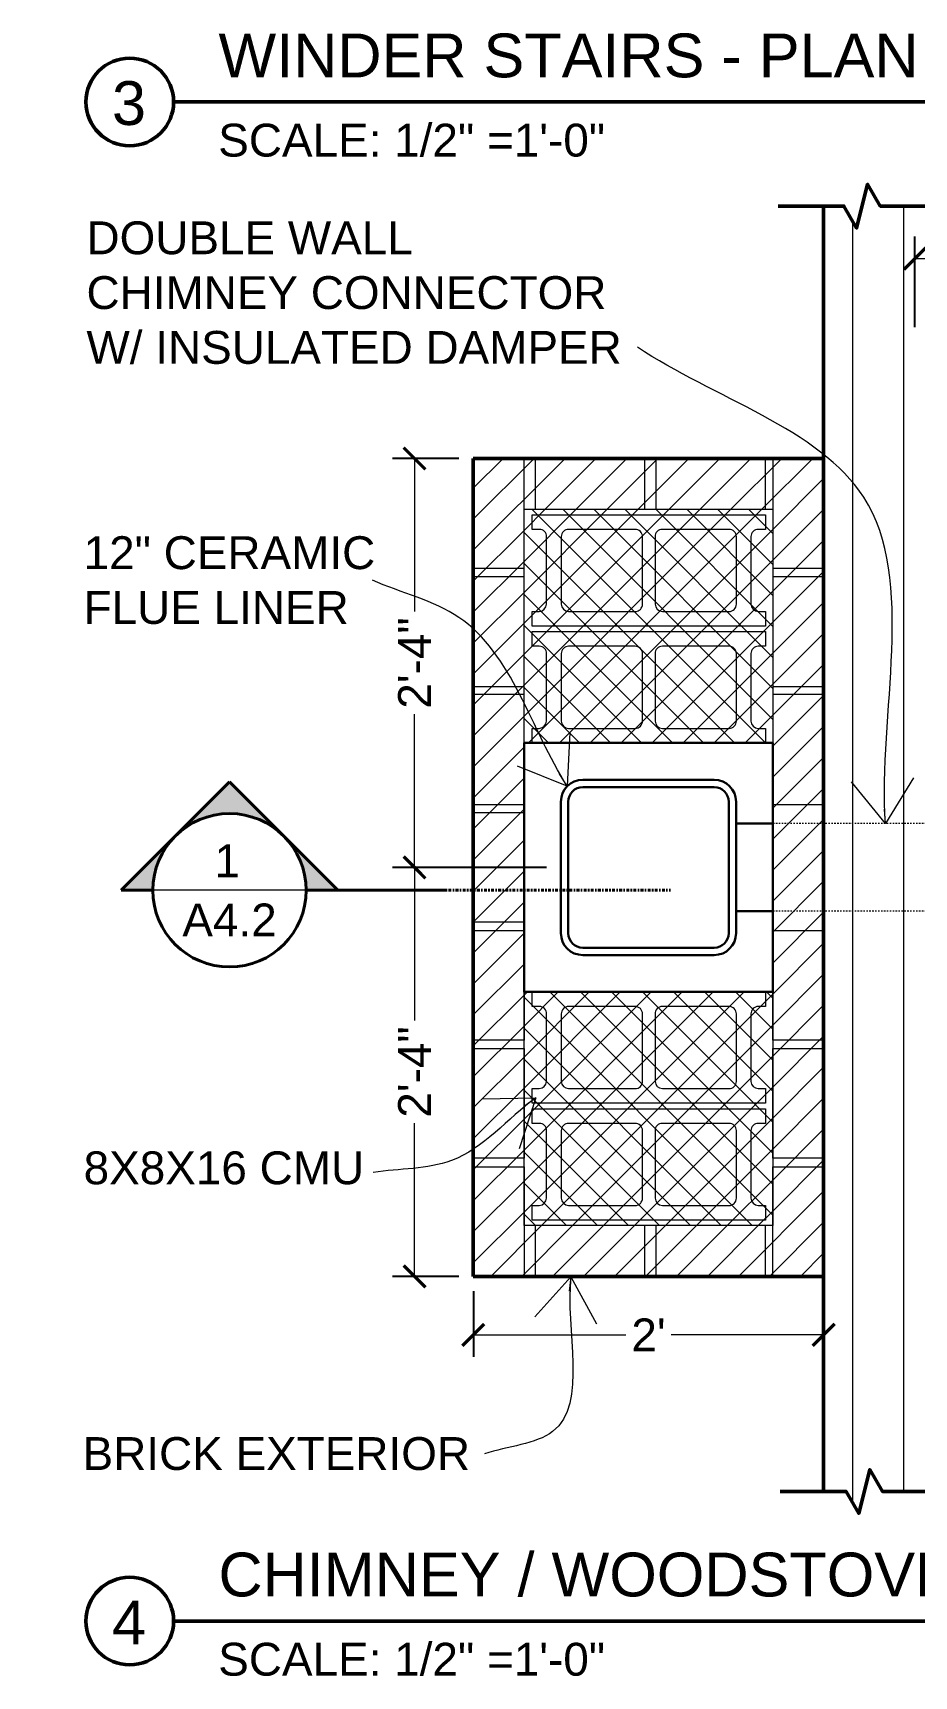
# Model space of a CAD drawing. Header units: inches. Extents: x -54 to 15382, y 469 to 41738.
# Drawn here: x 1057.4 to 1117.8, y 3612.7 to 3725.2 of the extents above; entities that cross this region are included whole.
import ezdxf

# ---------------------------------------------------------------- set-up
doc = ezdxf.new("R2010")
doc.units = ezdxf.units.IN
doc.header["$MEASUREMENT"] = 0
doc.linetypes.add('CENTER', pattern=[2, 1.25, -0.25, 0.25, -0.25])
doc.linetypes.add('DASHED2', pattern=[0.375, 0.25, -0.125])
doc.layers.get('0').update_dxf_attribs({"lineweight": 9})
for name, color, linetype, lineweight in [('1', 7, 'Continuous', 9), ('2', 7, 'Continuous', 18), ('3', 7, 'Continuous', 30), ('5', 7, 'Continuous', 50), ('A-DIMSx', 7, 'Continuous', 9), ('A-LINK', 7, 'Continuous', 40), ('A-TEXTx', 7, 'Continuous', 18), ('TB-11x17', 7, 'Continuous', 50)]:
    doc.layers.add(name, color=color, linetype=linetype, lineweight=lineweight)
doc.styles.get("Standard").update_dxf_attribs({"font": 'arial.ttf'})
doc.dimstyles.get("Standard").update_dxf_attribs({"dimtxt": 3, "dimasz": 2, "dimexe": 0.03125, "dimexo": 0.0625, "dimgap": 0.03125, "dimtad": 0, "dimtoh": 1, "dimdec": 4, "dimlfac": 0.99985, "dimzin": 0, "dimdsep": 46, "dimlunit": 4, "dimtxsty": 'Standard', "dimblk": 'ARCHTICK', "dimblk1": 'ARCHTICK', "dimblk2": 'ARCHTICK', "dimcen": 0.09, "dimclrt": 256, "dimadec": 0, "dimazin": 0, "dimtfac": 1, "dimtdec": 4, "dimtofl": 0, "dimtmove": 0, "dimatfit": 3, "dimfxl": 1, "dimtolj": 1, "dimtzin": 0, "dimarcsym": 0})
pattern_1 = [(45, (-360, 0), (-1.0606602, 1.0606602), []), (135, (-360, 0), (-1.0606602, -1.0606602), [])]

# ---------------------------------------------------------------- blocks, each defined once
blk = doc.blocks.new('_ArchTick')
at = {"color": 0, "linetype": 'ByBlock', "lineweight": 0, "const_width": 0.15}
blk.add_lwpolyline([(-0.5, -0.5), (0.5, 0.5)], dxfattribs=at)
blk = doc.blocks.new('*D112')
at = {"layer": 'A-DIMSx', "color": 0, "lineweight": -2, "ltscale": 0.1}
for p, q in [((1117.83, 3705.09), (1117.83, 3711.28)), ((1147.83, 3705.09), (1147.83, 3711.28))]:
    blk.add_line(p, q, dxfattribs=at)
at = {"layer": 'A-DIMSx', "color": 0, "lineweight": 5, "ltscale": 0.1}
for p, q in [((1117.83, 3709.78), (1129.31, 3709.78)), ((1147.83, 3709.78), (1136.34, 3709.78))]:
    blk.add_line(p, q, dxfattribs=at)
at = {"layer": 'A-DIMSx', "color": 0, "lineweight": 5, "xscale": 1.5, "yscale": 1.5, "zscale": 1.5, "rotation": 180}
blk.add_blockref('_ArchTick', (1117.83, 3709.78), dxfattribs=at)
at = {"layer": 'A-DIMSx', "color": 0, "lineweight": 5, "xscale": 1.5, "yscale": 1.5, "zscale": 1.5}
blk.add_blockref('_ArchTick', (1147.83, 3709.78), dxfattribs=at)
at = {"layer": 'A-DIMSx', "ltscale": 0.25, "insert": (1132.83, 3709.78), "char_height": 2.25, "attachment_point": 5}
blk.add_mtext('\\A1;2\'-6"', dxfattribs=at)
blk = doc.blocks.new('Section Callout')
at = {"layer": 'A-LINK', "ltscale": 0.1}
h = blk.add_hatch(color=256, dxfattribs=at)
h.paths.add_polyline_path([(1891.06, 7392.5), (1883.64, 7385.08), (1891.06, 7377.65, -0.198912), (1887.98, 7385.08, -0.198912)])
h.paths.add_polyline_path([(1898.48, 7399.92), (1891.06, 7392.5, -0.198912), (1898.48, 7395.58)])
h.paths.add_polyline_path([(1891.06, 7377.65), (1898.48, 7370.23), (1898.48, 7374.58, -0.198912)])
for p, q in [((1883.64, 7385.08), (1898.48, 7399.92)), ((1898.48, 7399.92), (1898.48, 7395.58)), ((1883.64, 7385.08), (1898.48, 7370.23)), ((1898.48, 7374.58), (1898.48, 7370.23)), ((1898.48, 7370.23), (1898.48, 7355.49))]:
    blk.add_line(p, q, dxfattribs=at)
blk.add_circle((1898.48, 7385.08), 10.5, dxfattribs=at)
blk = doc.blocks.new('*D285')
at = {"layer": 'A-DIMSx', "color": 0, "lineweight": -2, "ltscale": 0.1}
for p, q in [((1092.58, 3668.09), (1082.05, 3668.09)), ((1086.58, 3640.09), (1082.05, 3640.09))]:
    blk.add_line(p, q, dxfattribs=at)
at = {"layer": 'A-DIMSx', "color": 0, "lineweight": 5, "ltscale": 0.1}
for p, q in [((1083.55, 3668.09), (1083.55, 3657.61)), ((1083.55, 3640.09), (1083.55, 3650.58))]:
    blk.add_line(p, q, dxfattribs=at)
at = {"layer": 'A-DIMSx', "color": 0, "lineweight": 5, "xscale": 1.5, "yscale": 1.5, "zscale": 1.5}
for p, rotation in [((1083.55, 3668.09), 90), ((1083.55, 3640.09), 270)]:
    blk.add_blockref('_ArchTick', p, dxfattribs=dict(at, rotation=rotation))
at = {"layer": 'A-DIMSx', "ltscale": 0.25, "insert": (1083.55, 3654.09), "char_height": 2.25, "attachment_point": 5, "rotation": 90}
blk.add_mtext('\\A1;2\'-4"', dxfattribs=at)
blk = doc.blocks.new('*D286')
at = {"layer": 'A-DIMSx', "color": 0, "lineweight": -2, "ltscale": 0.1}
for p, q in [((1087.58, 3639.09), (1087.58, 3634.59)), ((1111.58, 3639.09), (1111.58, 3634.59))]:
    blk.add_line(p, q, dxfattribs=at)
at = {"layer": 'A-DIMSx', "color": 0, "lineweight": 5, "ltscale": 0.1}
for p, q in [((1087.58, 3636.09), (1098.02, 3636.09)), ((1111.58, 3636.09), (1101.13, 3636.09))]:
    blk.add_line(p, q, dxfattribs=at)
at = {"layer": 'A-DIMSx', "color": 0, "lineweight": 5, "xscale": 1.5, "yscale": 1.5, "zscale": 1.5, "rotation": 180}
blk.add_blockref('_ArchTick', (1087.58, 3636.09), dxfattribs=at)
at = {"layer": 'A-DIMSx', "color": 0, "lineweight": 5, "xscale": 1.5, "yscale": 1.5, "zscale": 1.5}
blk.add_blockref('_ArchTick', (1111.58, 3636.09), dxfattribs=at)
at = {"layer": 'A-DIMSx', "ltscale": 0.25, "insert": (1099.58, 3636.09), "char_height": 2.25, "attachment_point": 5}
blk.add_mtext("\\A1;2'", dxfattribs=at)
blk = doc.blocks.new('*D527')
at = {"layer": 'A-DIMSx', "color": 0, "lineweight": -2, "ltscale": 0.1}
for p, q in [((1086.58, 3696.09), (1082.05, 3696.09)), ((1086.58, 3668.09), (1082.05, 3668.09))]:
    blk.add_line(p, q, dxfattribs=at)
at = {"layer": 'A-DIMSx', "color": 0, "lineweight": 5, "ltscale": 0.1}
for p, q in [((1083.55, 3696.09), (1083.55, 3685.61)), ((1083.55, 3668.09), (1083.55, 3678.58))]:
    blk.add_line(p, q, dxfattribs=at)
at = {"layer": 'A-DIMSx', "color": 0, "lineweight": 5, "xscale": 1.5, "yscale": 1.5, "zscale": 1.5}
for p, rotation in [((1083.55, 3696.09), 90), ((1083.55, 3668.09), 270)]:
    blk.add_blockref('_ArchTick', p, dxfattribs=dict(at, rotation=rotation))
at = {"layer": 'A-DIMSx', "ltscale": 0.25, "insert": (1083.55, 3682.09), "char_height": 2.25, "attachment_point": 5, "rotation": 90}
blk.add_mtext('\\A1;2\'-4"', dxfattribs=at)

msp = doc.modelspace()

# ---------------------------------------------------------------- hatches: boundary and pattern name
at = {"layer": '1', "ltscale": 0.25}
h = msp.add_hatch(dxfattribs=at)
h.set_pattern_fill('ANSI31', color=256, scale=12, style=0)
h.set_pattern_definition([(45, (-360, 0), (-1.0606602, 1.0606602), [])])
h.paths.add_polyline_path([(1111.5773243, 3640.0948794), (1111.5773243, 3696.0948794), (1087.5773243, 3696.0948794), (1087.5773243, 3640.0948794)])
h.paths.add_polyline_path([(1091.0565476, 3643.5741027), (1091.0565476, 3659.5741027), (1091.0565476, 3676.615656), (1091.0565476, 3692.615656), (1108.0981009, 3692.615656), (1108.0981009, 3676.615656), (1108.0981009, 3659.5741027), (1108.0981009, 3643.5741027)], flags=16)
h = msp.add_hatch(dxfattribs=at)
h.set_pattern_fill('ANSI37', color=256, scale=12, style=0)
h.set_pattern_definition(pattern_1)
h.paths.add_polyline_path([(1108.0981009, 3676.615656), (1108.0981009, 3692.615656), (1091.0565476, 3692.615656), (1091.0565476, 3676.615656)])
h = msp.add_hatch(dxfattribs=at)
h.set_pattern_fill('ANSI37', color=256, scale=12, style=0)
h.set_pattern_definition(pattern_1)
h.paths.add_polyline_path([(1108.0981009, 3643.5741027), (1108.0981009, 3659.5741027), (1091.0565476, 3659.5741027), (1091.0565476, 3643.5741027)])

# ---------------------------------------------------------------- linework, layer by layer
at = {"layer": '1'}
for p, q in [((1117.0773243, 3625.3746991), (1117.0773243, 3713.3705841)), ((1113.5773243, 3624.5768553), (1113.5773243, 3712.3162968))]:
    msp.add_line(p, q, dxfattribs=at)
at = {"layer": '2', "ltscale": 0.25}
msp.add_line((1111.5773243, 3680.0948794), (1111.5773243, 3656.0948794), dxfattribs=at)
at = {"layer": '2', "linetype": 'DASHED2', "ltscale": 0.2}
for p, q in [((1120.8066677, 3671.0948794), (1108.0981009, 3671.0948794)), ((1120.8066677, 3665.0948794), (1108.0981009, 3665.0948794))]:
    msp.add_line(p, q, dxfattribs=at)
at = {"layer": '2', "ltscale": 0.1}
for p, q in [((1076.1287649, 3666.5288694), (1065.6287649, 3666.5288694)), ((1075.3787649, 3666.5288694), (1066.3787649, 3666.5288694))]:
    msp.add_line(p, q, dxfattribs=at)
at = {"layer": '2', "ltscale": 0.25}
for points in [[(1087.5773243, 3688.5828839), (1091.0565476, 3688.5828839), (1091.0565476, 3696.0948794), (1087.5773243, 3696.0948794)], [(1091.8184959, 3696.0948794), (1091.8184959, 3692.615656), (1099.3304913, 3692.615656), (1099.3304913, 3696.0948794)], [(1100.071663, 3696.0948794), (1100.071663, 3692.615656), (1107.5836584, 3692.615656), (1107.5836584, 3696.0948794)], [(1108.0981009, 3688.5828839), (1111.5773243, 3688.5828839), (1111.5773243, 3696.0948794), (1108.0981009, 3696.0948794)], [(1091.0565476, 3643.5741027), (1091.0565476, 3692.615656), (1108.0981009, 3692.615656), (1108.0981009, 3643.5741027)], [(1087.5773243, 3680.4878725), (1091.0565476, 3680.4878725), (1091.0565476, 3687.9998679), (1087.5773243, 3687.9998679)], [(1108.0981009, 3680.4878725), (1111.5773243, 3680.4878725), (1111.5773243, 3687.9998679), (1108.0981009, 3687.9998679)], [(1087.5773243, 3672.4133771), (1091.0565476, 3672.4133771), (1091.0565476, 3679.9253725), (1087.5773243, 3679.9253725)], [(1108.0981009, 3672.4133771), (1111.5773243, 3672.4133771), (1111.5773243, 3679.9253725), (1108.0981009, 3679.9253725)], [(1087.5773243, 3671.8508771), (1091.0565476, 3671.8508771), (1091.0565476, 3664.3388817), (1087.5773243, 3664.3388817)], [(1087.5773243, 3663.7763817), (1091.0565476, 3663.7763817), (1091.0565476, 3656.2643862), (1087.5773243, 3656.2643862)], [(1108.0981009, 3663.7763817), (1111.5773243, 3663.7763817), (1111.5773243, 3656.2643862), (1108.0981009, 3656.2643862)], [(1087.5773243, 3655.7018862), (1091.0565476, 3655.7018862), (1091.0565476, 3648.1898908), (1087.5773243, 3648.1898908)], [(1108.0981009, 3655.7018862), (1111.5773243, 3655.7018862), (1111.5773243, 3648.1898908), (1108.0981009, 3648.1898908)], [(1087.5773243, 3647.6068748), (1091.0565476, 3647.6068748), (1091.0565476, 3640.0948794), (1087.5773243, 3640.0948794)], [(1108.0981009, 3647.6068748), (1111.5773243, 3647.6068748), (1111.5773243, 3640.0948794), (1108.0981009, 3640.0948794)], [(1091.8184959, 3643.5741027), (1091.8184959, 3640.0948794), (1099.3304913, 3640.0948794), (1099.3304913, 3643.5741027)], [(1100.071663, 3643.5741027), (1100.071663, 3640.0948794), (1107.5836584, 3640.0948794), (1107.5836584, 3643.5741027)]]:
    msp.add_lwpolyline(points, close=True, dxfattribs=at)
for points in [[(1091.5981009, 3692.240656), (1107.5981009, 3692.240656), (1107.5981009, 3691.240656), (1107.0981009, 3691.240656, 0.4142135624), (1106.5981009, 3690.740656), (1106.5981009, 3686.115656, 0.3822223132), (1107.0981009, 3685.615656), (1107.5981009, 3685.615656), (1107.5981009, 3684.615656), (1091.5981009, 3684.615656), (1091.5981009, 3685.615656), (1092.0981009, 3685.615656, 0.3717216438), (1092.5981009, 3686.115656), (1092.5981009, 3690.740656, 0.4142135624), (1092.0981009, 3691.240656), (1091.5981009, 3691.240656), (1091.5981009, 3692.240656)], [(1091.5981009, 3684.240656), (1107.5981009, 3684.240656), (1107.5981009, 3683.240656), (1107.0981009, 3683.240656, 0.4142135624), (1106.5981009, 3682.740656), (1106.5981009, 3678.115656, 0.3822223132), (1107.0981009, 3677.615656), (1107.5981009, 3677.615656), (1107.5981009, 3676.615656), (1091.5981009, 3676.615656), (1091.5981009, 3677.615656), (1092.0981009, 3677.615656, 0.3717216438), (1092.5981009, 3678.115656), (1092.5981009, 3682.740656, 0.4142135624), (1092.0981009, 3683.240656), (1091.5981009, 3683.240656), (1091.5981009, 3684.240656)], [(1091.5981009, 3659.5741027), (1107.5981009, 3659.5741027), (1107.5981009, 3658.5741027), (1107.0981009, 3658.5741027, 0.4142135624), (1106.5981009, 3658.0741027), (1106.5981009, 3653.4491027, 0.3822223132), (1107.0981009, 3652.9491027), (1107.5981009, 3652.9491027), (1107.5981009, 3651.9491027), (1091.5981009, 3651.9491027), (1091.5981009, 3652.9491027), (1092.0981009, 3652.9491027, 0.3717216438), (1092.5981009, 3653.4491027), (1092.5981009, 3658.0741027, 0.4142135624), (1092.0981009, 3658.5741027), (1091.5981009, 3658.5741027), (1091.5981009, 3659.5741027)], [(1091.5981009, 3651.5741027), (1107.5981009, 3651.5741027), (1107.5981009, 3650.5741027), (1107.0981009, 3650.5741027, 0.4142135624), (1106.5981009, 3650.0741027), (1106.5981009, 3645.4491027, 0.3822223132), (1107.0981009, 3644.9491027), (1107.5981009, 3644.9491027), (1107.5981009, 3643.9491027), (1091.5981009, 3643.9491027), (1091.5981009, 3644.9491027), (1092.0981009, 3644.9491027, 0.3717216438), (1092.5981009, 3645.4491027), (1092.5981009, 3650.0741027, 0.4142135624), (1092.0981009, 3650.5741027), (1091.5981009, 3650.5741027), (1091.5981009, 3651.5741027)]]:
    msp.add_lwpolyline(points, format="xyb", dxfattribs=at)
for points in [[(1093.5981009, 3690.740656), (1093.5981009, 3686.115656, 0.3775176235), (1094.0981009, 3685.615656), (1098.6679973, 3685.615656, 0.420602308), (1099.1679973, 3686.115656), (1099.1679973, 3690.740656, 0.4142135624), (1098.6679973, 3691.240656), (1094.0981009, 3691.240656, 0.4142135624)], [(1100.0282045, 3690.740656), (1100.0282045, 3686.115656, 0.3775176235), (1100.5282045, 3685.615656), (1105.0981009, 3685.615656, 0.420602308), (1105.5981009, 3686.115656), (1105.5981009, 3690.740656, 0.4142135624), (1105.0981009, 3691.240656), (1100.5282045, 3691.240656, 0.4142135624)], [(1093.5981009, 3682.740656), (1093.5981009, 3678.115656, 0.3775176235), (1094.0981009, 3677.615656), (1098.6679973, 3677.615656, 0.420602308), (1099.1679973, 3678.115656), (1099.1679973, 3682.740656, 0.4142135624), (1098.6679973, 3683.240656), (1094.0981009, 3683.240656, 0.4142135624)], [(1100.0282045, 3682.740656), (1100.0282045, 3678.115656, 0.3775176235), (1100.5282045, 3677.615656), (1105.0981009, 3677.615656, 0.420602308), (1105.5981009, 3678.115656), (1105.5981009, 3682.740656, 0.4142135624), (1105.0981009, 3683.240656), (1100.5282045, 3683.240656, 0.4142135624)], [(1093.5981009, 3658.0741027), (1093.5981009, 3653.4491027, 0.3775176235), (1094.0981009, 3652.9491027), (1098.6679973, 3652.9491027, 0.420602308), (1099.1679973, 3653.4491027), (1099.1679973, 3658.0741027, 0.4142135624), (1098.6679973, 3658.5741027), (1094.0981009, 3658.5741027, 0.4142135624)], [(1100.0282045, 3658.0741027), (1100.0282045, 3653.4491027, 0.3775176235), (1100.5282045, 3652.9491027), (1105.0981009, 3652.9491027, 0.420602308), (1105.5981009, 3653.4491027), (1105.5981009, 3658.0741027, 0.4142135624), (1105.0981009, 3658.5741027), (1100.5282045, 3658.5741027, 0.4142135624)], [(1093.5981009, 3650.0741027), (1093.5981009, 3645.4491027, 0.3775176235), (1094.0981009, 3644.9491027), (1098.6679973, 3644.9491027, 0.420602308), (1099.1679973, 3645.4491027), (1099.1679973, 3650.0741027, 0.4142135624), (1098.6679973, 3650.5741027), (1094.0981009, 3650.5741027, 0.4142135624)], [(1100.0282045, 3650.0741027), (1100.0282045, 3645.4491027, 0.3775176235), (1100.5282045, 3644.9491027), (1105.0981009, 3644.9491027, 0.420602308), (1105.5981009, 3645.4491027), (1105.5981009, 3650.0741027, 0.4142135624), (1105.0981009, 3650.5741027), (1100.5282045, 3650.5741027, 0.4142135624)]]:
    msp.add_lwpolyline(points, format="xyb", close=True, dxfattribs=at)
at = {"layer": '3'}
for p, q in [((1104.0773243, 3674.0948794), (1095.0773243, 3674.0948794)), ((1104.0773243, 3673.5948794), (1095.0773243, 3673.5948794)), ((1093.5773243, 3663.5948794), (1093.5773243, 3672.5948794)), ((1094.0773243, 3663.5948794), (1094.0773243, 3672.5948794)), ((1105.0773243, 3663.5948794), (1105.0773243, 3672.5948794)), ((1105.5773243, 3663.5948794), (1105.5773243, 3672.5948794)), ((1095.0773243, 3662.5948794), (1104.0773243, 3662.5948794)), ((1095.0773243, 3662.0948794), (1104.0773243, 3662.0948794))]:
    msp.add_line(p, q, dxfattribs=at)
at = {"layer": '3', "ltscale": 0.25}
for p, q in [((1105.5773243, 3671.0948794), (1108.0981009, 3671.0948794)), ((1105.5773243, 3665.0948794), (1108.0981009, 3665.0948794))]:
    msp.add_line(p, q, dxfattribs=at)
msp.add_lwpolyline([(1091.0565476, 3676.615656), (1108.0981009, 3676.615656), (1108.0981009, 3659.5741027), (1091.0565476, 3659.5741027)], close=True, dxfattribs=at)
at = {"layer": '3'}
for centre, radius, start, end in [((1095.0773243, 3672.5948794), 1.5, 90, 180), ((1095.0773243, 3672.5948794), 1, 90, 180), ((1104.0773243, 3672.5948794), 1.5, 0, 90), ((1104.0773243, 3672.5948794), 1, 0, 90), ((1095.0773243, 3663.5948794), 1.5, 180, 270), ((1095.0773243, 3663.5948794), 1, 180, 270), ((1104.0773243, 3663.5948794), 1.5, 270, 0), ((1104.0773243, 3663.5948794), 1, 270, 0)]:
    msp.add_arc(centre, radius, start, end, dxfattribs=at)
at = {"layer": '5', "ltscale": 0.1}
for p, q in [((1067.0436968, 3720.5008975), (1182.3001683, 3720.5008975)), ((1067.0436968, 3616.5008975), (1182.3367266, 3616.5008975))]:
    msp.add_line(p, q, dxfattribs=at)
at = {"layer": '5'}
for p, q in [((1111.5773243, 3625.3746991), (1111.5773243, 3713.3705841)), ((1087.5773243, 3696.0948794), (1087.5773243, 3640.0948794)), ((1087.5773243, 3696.0948794), (1111.5773243, 3696.0948794)), ((1111.5773243, 3640.0948794), (1087.5773243, 3640.0948794))]:
    msp.add_line(p, q, dxfattribs=at)
for points in [[(1120.2039665, 3713.3705841), (1115.450682, 3713.3705841), (1114.5846566, 3714.8705841), (1113.8346566, 3711.8705841), (1112.9686312, 3713.3705841), (1108.4539665, 3713.3705841)], [(1120.3520242, 3625.3746991), (1115.5987397, 3625.3746991), (1114.7327143, 3626.8746991), (1113.9827143, 3623.8746991), (1113.1166889, 3625.3746991), (1108.6020242, 3625.3746991)]]:
    msp.add_lwpolyline(points, dxfattribs=at)
at = {"layer": '5', "ltscale": 0.1}
for centre in [(1064.0436968, 3720.5008975), (1064.0436968, 3616.5008975)]:
    msp.add_circle(centre, 3, dxfattribs=at)
at = {"layer": 'A-LINK', "linetype": 'CENTER', "ltscale": 0.15}
msp.add_line((1076.1287649, 3666.5288694), (1101.0839172, 3666.5288694), dxfattribs=at)

# ---------------------------------------------------------------- block references
at = {"ltscale": 0.1, "xscale": -0.5, "yscale": 0.5, "zscale": 0.5, "rotation": 89.99999999999991}
msp.add_blockref('Section Callout', (4763.4165567, 4615.7713448), dxfattribs=at)

# ---------------------------------------------------------------- texts
at = {"ltscale": 0.1, "char_height": 3}
for s, insert, width, attachment_point in [('{WINDER STAIRS - PLAN DETAIL}', (1070.1186202, 3725.1864742), 156.107329603, 1), ('{3}', (1063.9903748, 3720.4030585), 5.575289045, 5), ('{CHIMNEY / WOODSTOVE PLAN}', (1070.1186202, 3621.1864742), 156.107329603, 1), ('{4}', (1063.9903748, 3616.4030585), 5.575289045, 5)]:
    msp.add_mtext(s, dxfattribs=dict(at, insert=insert, width=width, attachment_point=attachment_point))
at = {"layer": 'A-LINK', "ltscale": 0.1, "attachment_point": 5}
for s, insert, char_height, width in [('1', (1070.7236933, 3668.5505449), 2.25, 4.885580918), ('{\\H0.75x;A4.2}', (1070.876636, 3664.4988873), 3, 4.925655415)]:
    msp.add_mtext(s, dxfattribs=dict(at, insert=insert, char_height=char_height, width=width))
at = {"layer": 'A-TEXTx', "ltscale": 0.5, "char_height": 2.25}
for s, insert, attachment_point in [('{DOUBLE WALL \\PCHIMNEY CONNECTOR\\PW/ INSULATED DAMPER}', (1061.0769439, 3707.4328575), 4), ('{12" CERAMIC\\PFLUE LINER}', (1060.8815827, 3687.7514469), 4), ('8X8X16 CMU', (1060.8815827, 3647.5132452), 4), ('{BRICK EXTERIOR}', (1087.3546983, 3627.9519047), 6)]:
    msp.add_mtext(s, dxfattribs=dict(at, insert=insert, attachment_point=attachment_point))
at = {"layer": 'TB-11x17', "ltscale": 0.5, "char_height": 2.25, "width": 36.538089978, "attachment_point": 1}
for insert in [(1070.1028934, 3719.0118138), (1070.1028934, 3615.0118138)]:
    msp.add_mtext('{SCALE: 1/2" =1\'-0"}', dxfattribs=dict(at, insert=insert))

# ---------------------------------------------------------------- dimensions: what is measured, and where the dimension line sits
at = {"layer": 'A-DIMSx', "ltscale": 0.1}
for base, p1, p2, picture, middle in [((1147.8273243, 3709.7840259), (1117.8273243, 3704.091664), (1147.8273243, 3704.091664), '*D112', (1132.8273243, 3709.7840259)), ((1111.5773243, 3636.0856072), (1087.5773243, 3640.0948794), (1111.5773243, 3640.0948794), '*D286', (1099.5773243, 3636.0856072))]:
    dim = msp.add_linear_dim(base=base, p1=p1, p2=p2, dimstyle='Standard', override={"dimtxt": 2.25, "dimasz": 1.5, "dimexe": 1.5, "dimexo": 1, "dimgap": 0.5, "dimlfac": -47.9928, "dimlwd": 5}, dxfattribs=at)
    dim.commit()
    dim.dimension.update_dxf_attribs({"geometry": picture, "text_midpoint": middle})
for base, p1, p2, picture, middle in [((1083.5476582, 3696.0948794), (1087.5773243, 3668.0948794), (1087.5773243, 3696.0948794), '*D527', (1083.5476582, 3682.0948794)), ((1083.5476582, 3668.0948794), (1087.5773243, 3640.0948794), (1093.5773243, 3668.0948794), '*D285', (1083.5476582, 3654.0948794))]:
    dim = msp.add_linear_dim(base=base, p1=p1, p2=p2, angle=90, dimstyle='Standard', override={"dimtxt": 2.25, "dimasz": 1.5, "dimexe": 1.5, "dimexo": 1, "dimgap": 0.5, "dimlfac": -47.9928, "dimlwd": 5}, dxfattribs=at)
    dim.commit()
    dim.dimension.update_dxf_attribs({"geometry": picture, "text_midpoint": middle})

# ---------------------------------------------------------------- leaders
at = {"layer": 'A-TEXTx', "path_type": 1, "annotation_type": 0, "has_hookline": 1, "hookline_direction": 1}
for points, text_width in [([(1115.8087844, 3671.0948794), (1114.3344602, 3693.4337982), (1098.8145676, 3703.7072881)], 36.6123806), ([(1094.0166641, 3673.6555395), (1086.590288, 3685.2116331), (1080.6604993, 3687.7514469)], 19.5133015), ([(1091.8637051, 3652.3326336), (1086.0805709, 3648.0328179), (1080.7235646, 3647.2134819)], 26.2771146), ([(1094.259947, 3640.0688465), (1093.0121548, 3629.4707904), (1088.3546983, 3627.9519047)], 26.2771146)]:
    msp.add_leader(points, dimstyle='Standard', override={"dimasz": 3, "dimgap": 1, "dimldrblk": 'Open90', "dimlwd": -1}, dxfattribs=dict(at, text_width=text_width))

doc.saveas('drawing.dxf')
